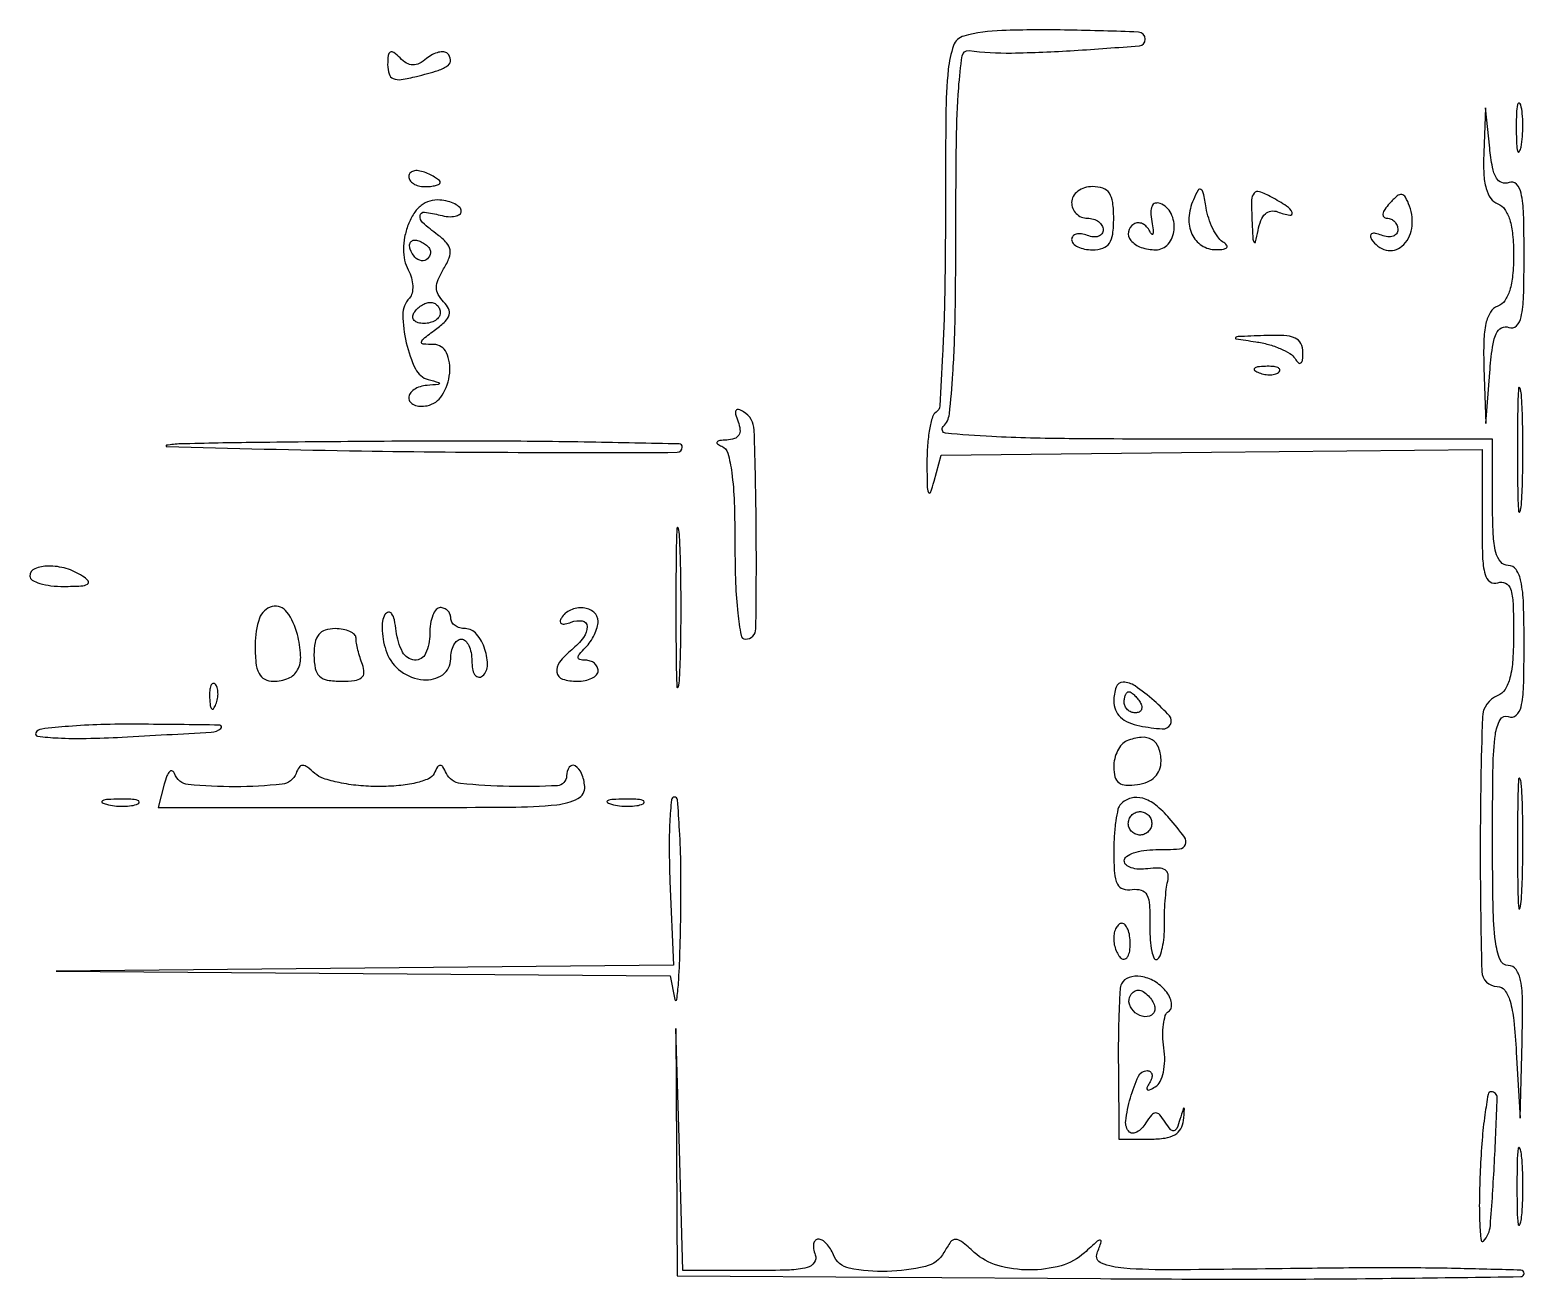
# Model space of a CAD drawing. Extents: x 5 to 685, y 29 to 263.
# Drawn here: x 188 to 330, y 35.2 to 153.9 of the extents above; entities that cross this region are included whole.
import ezdxf

# ---------------------------------------------------------------- set-up
doc = ezdxf.new("R2010")
doc.units = 0
doc.header["$MEASUREMENT"] = 0

msp = doc.modelspace()

# ---------------------------------------------------------------- linework, layer by layer
for points in [[(276.75, 153.310674, 0.251697), (275.774373, 152.404039, 0.05782), (275.281773, 150.130561, 0.022159), (275.047485, 145.75987, 0.002311), (275, 135.485693, -0.004751), (274.936367, 128.788785, -0.007548), (274.740935, 123.059673, -0.00265), (274.474152, 118.169013, -0.244035), (274.118077, 117.572975, 0.186593), (273.775063, 117.120148, 0.025101), (273.498751, 115.93549, 0.026175), (273.307972, 114.436776, 0.019276), (273.248181, 112.763958, 0.004283), (273.27297, 110.586917, 0.086788), (273.399233, 109.941168, 0.693998), (273.592845, 109.942875, 0.022206), (273.92473, 111), (274.589251, 113.5), (300.294626, 113.766882), (326, 114.033765), (326, 107.409894, 0.007372), (326.052526, 103.847682, 0.053454), (326.284889, 102.153389, 0.179895), (326.762386, 101.454058, 0.250591), (327.5, 101.361626, -0.207328), (328.22957, 101.330633, -0.206815), (328.706898, 100.777086, -0.066261), (328.944781, 99.402721, -0.009765), (329, 96.575604, -0.015541), (328.921067, 94.036742, -0.046359), (328.653219, 92.320444, -0.074592), (328.190744, 91.215427, -0.166285), (327.5, 90.638374, 0.30181), (326.035505, 88.578981, 0.00755), (325.832314, 76.503684, 0.007194), (325.985228, 64.427897, 0.406313), (327.452283, 63, -0.239299), (328.155344, 62.643076, -0.087667), (328.661063, 61.61299, -0.044784), (329.018233, 59.775486, -0.011433), (329.259603, 56.75), (329.614641, 50.5), (329.80732, 57.75, 0.0076), (329.850683, 61.563624, 0.043671), (329.667016, 63.57378, 0.107876), (329.234344, 64.616501, 0.245393), (328.5, 65, -0.309495), (327.71721, 65.535869, -0.061816), (327.280974, 67.267831, -0.026796), (327.052935, 70.534827, -0.004027), (327, 77.106989, -0.003537), (327.047762, 83.859426, -0.02881), (327.269088, 86.938821, -0.091606), (327.724689, 88.351124, -0.377102), (328.5, 88.638374, 0.276541), (329.243081, 88.768369, 0.162339), (329.719057, 89.569413, 0.047278), (329.948713, 91.477452, 0.006325), (330, 95.531385, 0.007705), (329.940144, 99.415452, 0.041871), (329.69979, 101.505231, 0.098717), (329.241237, 102.605109, 0.249757), (328.5, 103, -0.222027), (327.77697, 103.337712, -0.113455), (327.3125, 104.25, -0.050675), (327.064452, 105.964058, -0.010614), (327, 109), (327, 115), (300.3, 115, -0.001842), (286.770797, 115.049837, -0.009915), (279.4125, 115.25, -0.012815), (275.025638, 115.569279, -0.633206), (274.8, 116.2, 0.170179), (275.378276, 117.402428, 0.011631), (275.715406, 121.228705, 0.012163), (275.935706, 126.692764, 0.003993), (276, 134.743837, -0.003148), (276.054607, 143.416183, -0.015009), (276.265678, 148.36687, -0.01828), (276.601975, 151.434802, -0.409359), (277.25, 151.925354, 0.036427), (281.284274, 151.697935, 0.011891), (287.244421, 151.938197, 0.00422), (293.435557, 152.38791, 0.390697), (294, 153, 0.403056), (293.339174, 153.686595, 0.005059), (286.702925, 153.8733, 0.012196), (280.371982, 153.832889, 0.056268)], [(222, 150.591592, 0.074823), (222.133038, 149.707557, 0.225048), (222.53454, 149.269122, 0.135821), (223.298503, 149.179614, 0.023141), (224.74795, 149.472876, 0.012951), (226.79769, 150.044144, 0.084596), (227.748875, 150.523129, 0.26512), (227.977438, 151.038828, 0.172758), (227.690833, 151.642501, 0.175883), (227.344392, 151.804412, 0.081132), (226.841103, 151.767647, 0.065288), (226.26362, 151.54683, 0.049317), (225.700372, 151.166294, -0.05321), (224.997518, 150.699346, -0.126381), (224.39062, 150.558107, -0.131544), (223.806558, 150.728818, -0.059934), (223.176206, 151.223794, 0.034282), (222.584316, 151.739643, 0.293386), (222.25, 151.765627, 0.247651), (222.046464, 151.463, 0.026641)], [(326.168103, 142.218615, 0.021089), (326.17394, 140.224758, 0.055694), (326.395918, 138.816783, 0.085579), (326.833622, 137.883131, 0.149924), (327.5, 137.361626, -0.15232), (328.160003, 136.840106, -0.075263), (328.628932, 135.868144, -0.05212), (328.911838, 134.436725, -0.022749), (329, 132.5, -0.022749), (328.911838, 130.563275, -0.05212), (328.628932, 129.131856, -0.075263), (328.160003, 128.159894, -0.15232), (327.5, 127.638374, 0.163641), (326.807653, 127.066007, 0.083682), (326.375622, 126.010786, 0.049174), (326.168696, 124.341888, 0.014803), (326.180248, 121.781385), (326.360496, 116.5), (326.738496, 121.334637, -0.013261), (326.990307, 123.734457, -0.067813), (327.342491, 125.024614, -0.175432), (327.857416, 125.5782, -0.213311), (328.558248, 125.616022, 0.297151), (329.264139, 125.767417, 0.144848), (329.720133, 126.613847, 0.044974), (329.94737, 128.554462, 0.006669), (330, 132.5, 0.006709), (329.947209, 136.434367, 0.044671), (329.720278, 138.379914, 0.142658), (329.266736, 139.232676, 0.299774), (328.565251, 139.386665, -0.178705), (327.881364, 139.377958, -0.182146), (327.362528, 139.816109, -0.082475), (326.993365, 140.844669, -0.019188), (326.733354, 142.66805), (326.336206, 146.5)], [(329.252183, 144.5, 0.008901), (329.284834, 143.071102, 0.053901), (329.394187, 142.339362, 0.67161), (329.54341, 142.319562, 0.082665), (329.707261, 142.761659, 0.028254), (329.840609, 143.754739, 0.020511), (329.880728, 144.869594, 0.020826), (329.830983, 145.934218, 0.041951), (329.68708, 146.761659, 0.285845), (329.523779, 146.916221, 0.417468), (329.37161, 146.814362, 0.038992), (329.273069, 145.938425, 0.009782)], [(224, 139.968615, 0.152681), (224.115494, 139.599211, 0.098158), (224.440625, 139.284531, 0.08088), (224.926468, 139.07223, 0.062722), (225.5, 139, 0.024748), (226.074824, 139.028469, 0.039339), (226.559375, 139.115447, 0.046727), (226.903916, 139.241071, 0.289661), (227, 139.393011, 0.222225), (226.912889, 139.579329, 0.030693), (226.559375, 139.839659, 0.030395), (226.074558, 140.112506, 0.02136), (225.5, 140.361626, 0.055937), (224.925634, 140.511135, 0.100118), (224.440625, 140.483616, 0.147206), (224.122486, 140.289193, 0.184534)], [(287, 137.5, 0.099038), (287.114514, 136.927543, 0.097945), (287.440625, 136.440625, 0.097945), (287.927543, 136.114514, 0.099038), (288.5, 136, -0.072144), (289.073208, 135.91686, -0.087143), (289.559375, 135.674822, -0.100435), (289.884389, 135.315153, -0.134459), (290, 134.893011, -0.158089), (289.878743, 134.519085, -0.151946), (289.559375, 134.280284, -0.112257), (289.073899, 134.22328, -0.06502), (288.5, 134.361626, 0.055937), (287.925634, 134.511135, 0.100118), (287.440625, 134.483616, 0.147206), (287.122486, 134.289193, 0.184534), (287, 133.968615, 0.196096), (287.150917, 133.598609, 0.086521), (287.5875, 133.284531, 0.06642), (288.234506, 133.07129, 0.046464), (289, 133, 0.081208), (289.975317, 133.159458, 0.166173), (290.583333, 133.625, 0.116834), (290.907747, 134.499083, 0.030703), (291, 136, 0.030703), (290.907747, 137.500917, 0.116834), (290.583333, 138.375, 0.166173), (289.975317, 138.840542, 0.081208), (289, 139, 0.072314), (288.230589, 138.888136, 0.08892), (287.583333, 138.5625, 0.10214), (287.153209, 138.075754, 0.130775)], [(298.568952, 137.75, 0.089946), (298.14713, 136.035716, 0.122623), (298.434319, 134.476685, 0.144736), (299.361063, 133.406457, 0.145577), (300.718615, 133.015313, 0.025917), (301.439099, 133.058896, 0.191848), (301.736512, 133.218041, 0.38088), (301.730118, 133.450876, 0.06175), (301.350815, 133.765313, -0.10011), (300.879523, 134.220831, -0.037511), (300.414397, 135.018561, -0.03531), (300.02416, 135.989118, -0.035856), (299.776756, 137, 0.008672), (299.51256, 138.406434, 0.205856), (299.286995, 138.729812, 0.429723), (299.022154, 138.660481, 0.02059)], [(304.136182, 135.785184, 0.003808), (304.218618, 134.105735, 0.122374), (304.338983, 133.716903, 0.671495), (304.483623, 133.739594, 0.011045), (304.715752, 134.826455, -0.046117), (304.994774, 135.794973, -0.109268), (305.410216, 136.414996, -0.155027), (305.946331, 136.677404, -0.129208), (306.57957, 136.60784, 0.042964), (307.730846, 136.276121, 0.59941), (307.945316, 136.538383, 0.15109), (307.434333, 137.151987, 0.021276), (306, 138, 0.035532), (304.84792, 138.514988, 0.31498), (304.339037, 138.379091, 0.174851), (304.102699, 137.738314, 0.012145)], [(317.210573, 137.396014, 0.035053), (316.764779, 136.839809, 0.107504), (316.581585, 136.395895, 0.246516), (316.668754, 136.12016, 0.197824), (316.960573, 136, -0.105661), (317.357165, 135.915245, -0.09927), (317.694668, 135.674822, -0.096255), (317.920898, 135.315588, -0.092788), (318, 134.893011, -0.164546), (317.874153, 134.520959, -0.151163), (317.544118, 134.286139, -0.10915), (317.041968, 134.235294, -0.062551), (316.448062, 134.381557, 0.036408), (315.868281, 134.556862, 0.155351), (315.512472, 134.525685, 0.32948), (315.393111, 134.325929, 0.1144), (315.507079, 133.988546, 0.194088), (316.883026, 132.977265, 0.247311), (318.391861, 133.337699, 0.174742), (319.321257, 135.017219, 0.129517), (319.111614, 137.146014, 0.032702), (318.73039, 137.997063, 0.242999), (318.37753, 138.24238, 0.216085), (317.943318, 138.1105, 0.026149)], [(223.952825, 135.375919, 0.041143), (223.613573, 134.200922, 0.049765), (223.499731, 133.059342, 0.054121), (223.614269, 132.004812, 0.068876), (223.953053, 131.087721, -0.054144), (224.25477, 130.339312, -0.058829), (224.377854, 129.564343, -0.06648), (224.314168, 128.879887, -0.132552), (224.060452, 128.403196, 0.193093), (223.448713, 126.831521, 0.054498), (223.767337, 124.171027, 0.054606), (224.642511, 121.674617, 0.219623), (225.855726, 120.668965, -0.003716), (226.846751, 120.3977, -0.389333), (226.914978, 120.287322, -0.337548), (226.8103, 120.193494, -0.003383), (225.75, 120.116001, 0.058744), (225.080768, 119.991771, 0.07414), (224.514062, 119.718786, 0.089648), (224.133207, 119.345224, 0.155292), (224, 118.926676, 0.175672), (224.138533, 118.54455, 0.119171), (224.514062, 118.266129, 0.089057), (225.080442, 118.137624, 0.058286), (225.75, 118.185226, 0.211852), (227.181914, 119.175287, 0.110748), (227.893395, 121.267996, 0.133011), (227.584089, 123.217519, 0.295415), (226.375293, 124, -0.017651), (225.370549, 124.035481, -0.430962), (225.211267, 124.229902, -0.197697), (225.391869, 124.546943, -0.006704), (226.55887, 125.432679, 0.032485), (227.468323, 126.199891, 0.131404), (227.840342, 126.815235, 0.187394), (227.788285, 127.405065, 0.080066), (227.32167, 128.06101, -0.069515), (226.81457, 128.743101, -0.125779), (226.643339, 129.41301, -0.101742), (226.801293, 130.181221, -0.035506), (227.32167, 131.189234, 0.040583), (227.853786, 132.246146, 0.141015), (227.933237, 132.999249, 0.145834), (227.59982, 133.664337, 0.04448), (226.75, 134.421147, -0.022251), (225.325341, 135.580692, -0.248996), (225.079486, 136.243764, -0.409717), (225.503018, 136.572529, -0.034553), (227, 136.289749, 0.040844), (227.766327, 136.15494, 0.070277), (228.4125, 136.185871, 0.106324), (228.842523, 136.367686, 0.244435), (229, 136.670564, 0.20156), (228.84985, 137.027903, 0.074682), (228.398684, 137.354188, 0.058759), (227.736565, 137.603154, 0.041797), (226.952967, 137.72859, 0.089462), (226.008126, 137.630674, 0.096122), (225.183259, 137.208169, 0.083992), (224.495316, 136.451988, 0.051864)], [(294.624273, 135.675182, -0.012759), (294.746209, 134.89691, -0.085894), (294.730071, 134.507977, -0.607061), (294.614933, 134.476512, -0.075911), (294.425678, 134.756231, 0.078082), (294.127595, 135.192725, 0.099436), (293.730949, 135.474441, 0.113904), (293.299414, 135.558561, 0.13055), (292.898278, 135.437132, 0.21047), (292.40156, 134.714711, 0.228441), (292.621179, 133.894831, 0.133846), (293.606156, 133.229915, 0.082104), (294.996868, 133, 0.220343), (296.170418, 133.543557, 0.154045), (296.743629, 134.90845, 0.140534), (296.451394, 136.450191, 0.186577), (295.402345, 137.3991, 0.160124), (294.946218, 137.421402, 0.22313), (294.640285, 137.159633, 0.115892), (294.525701, 136.573981, 0.035862)], [(226.075, 132.725, -0.175736), (225.786965, 132.130242, -0.239194), (225.227257, 131.955686, -0.167686), (224.586752, 132.305209, -0.104687), (224.15, 133.05, -0.089632), (224.088424, 133.477775, -0.189618), (224.22, 133.78, -0.189618), (224.522225, 133.911576, -0.089632), (224.95, 133.85, -0.053161), (225.403407, 133.64317, -0.062883), (225.775469, 133.354531, -0.073742), (226.014704, 133.031991, -0.149613)], [(227, 127, -0.153634), (226.879982, 126.618621, -0.097988), (226.542039, 126.29375, -0.080552), (226.037096, 126.074545, -0.062283), (225.440983, 126, -0.066118), (224.889346, 126.073267, -0.138808), (224.521475, 126.29375, -0.191142), (224.392057, 126.620352, -0.139169), (224.5, 127, -0.06081), (224.806203, 127.382515, -0.051032), (225.2129, 127.70625, -0.053229), (225.653442, 127.926698, -0.089642), (226.059017, 128, -0.105429), (226.418051, 127.923444, -0.099231), (226.723586, 127.70625, -0.096318), (226.928382, 127.381732, -0.092995)], [(304.49675, 124.259935, -0.031255), (305.698003, 124.0059, -0.033488), (306.829974, 123.608221, -0.035596), (307.745539, 123.136258, -0.114751), (308.231437, 122.659767, 0.055173), (308.55242, 122.260314, 0.378775), (308.78398, 122.246519, 0.201813), (308.942066, 122.530556, 0.025217), (308.984687, 123.25, 0.119993), (308.786503, 124.096069, 0.176051), (308.234498, 124.613757, 0.092176), (307.170094, 124.852858, 0.019269), (305.25, 124.850168, 0.001034), (302.835031, 124.748673, 0.156401), (302.578802, 124.653874, 0.656252), (302.607132, 124.545356, 0.001999)], [(304.8125, 121.316886, 0.051402), (305.359369, 121.160852, 0.05415), (305.916927, 121.123424, 0.060344), (306.402231, 121.202593, 0.126455), (306.729167, 121.395833, 0.296942), (306.77538, 121.614691, 0.208169), (306.592839, 121.799335, 0.077125), (306.112848, 121.910055, 0.028489), (305.416667, 121.921053, 0.018894), (304.670344, 121.862007, 0.168741), (304.37858, 121.720685, 0.470617), (304.395823, 121.538436, 0.054073)], [(329.369965, 114, 0.002911), (329.391883, 110.235377, 0.014551), (329.477852, 108.126562, 0.813012), (329.603678, 108.109382, 0.067956), (329.737242, 108.75, 0.01099), (329.851729, 111.140095, 0.006471), (329.888744, 114, 0.006471), (329.851729, 116.859905, 0.01099), (329.737242, 119.25, 0.067956), (329.603678, 119.890618, 0.813012), (329.477852, 119.873438, 0.014551), (329.391883, 117.764623, 0.002911)], [(255.298676, 116.664045, -0.062674), (255.483444, 115.912998, -0.169287), (255.365597, 115.384399, -0.175851), (254.949549, 115.0562, -0.068571), (254.218615, 114.921053, 0.020409), (253.552987, 114.863186, 0.194003), (253.30858, 114.726226, 0.445326), (253.336983, 114.551497, 0.047085), (253.75, 114.337719, -0.236055), (254.331667, 113.679382, -0.032039), (254.700812, 111.819848, -0.024717), (254.932126, 109.021966, -0.008266), (255, 104.916667, 0.00927), (255.066807, 101.313747, 0.018653), (255.278037, 98.479167, 0.014681), (255.579768, 96.354097, 0.36514), (256, 96, 0.410098), (256.995709, 96.981795, 0.005485), (257.025122, 106.458641, 0.006277), (256.83284, 115.874159, 0.251152), (255.830061, 117.605028, 0.059284), (255.347692, 117.829264, 0.357523), (255.108364, 117.736436, 0.196415), (255.063986, 117.386586, 0.026179)], [(201, 114.293739, 0.002508), (219.523698, 113.890088, 0.00397), (235.401665, 113.749843, 0.000616), (249.507253, 113.754636, 0.414186), (250.001108, 114.25, 0.407772), (249.70265, 114.554211, 0.000625), (241.261263, 114.7173, 0.00394), (231.657692, 114.815159, 0.002362), (220.25, 114.787618, 0.00108), (209.451892, 114.687212, 0.003548), (202.323437, 114.554934, 0.036751), (200.990606, 114.42239, 0.904963)], [(249.391721, 99, 0.002155), (249.412586, 94.159367, 0.01079), (249.494483, 91.448437, 0.855935), (249.614416, 91.436022, 0.051624), (249.74155, 92.25, 0.008153), (249.850608, 95.322899, 0.004793), (249.885855, 99, 0.004793), (249.850608, 102.677101, 0.008153), (249.74155, 105.75, 0.051624), (249.614416, 106.563978, 0.855935), (249.494483, 106.551563, 0.01079), (249.412586, 103.840633, 0.002155)], [(188, 102, 0.267845), (188.221545, 101.616101, 0.057513), (188.954688, 101.298248, 0.045617), (190.004802, 101.082078, 0.029148), (191.25, 101.015313, 0.010814), (192.856389, 101.057632, 0.116665), (193.47668, 101.236165, 0.473162), (193.529794, 101.537668, 0.07201), (193, 102, 0.072084), (191.452169, 102.70952, 0.071596), (189.76294, 102.95265, 0.097179), (188.469611, 102.698883, 0.304766)], [(209.4, 95.5, 0.023727), (209.481823, 93.776695, 0.091931), (209.774356, 92.75259, 0.158619), (210.314721, 92.202191, 0.120574), (211.140983, 92, 0.09713), (212.580347, 92.282273, 0.179428), (213.447228, 93.07761, 0.134328), (213.732974, 94.443156, 0.046314), (213.422186, 96.454011, 0.095808), (212.431152, 98.575943, 0.302695), (211.031133, 99.094893, 0.257489), (209.814592, 97.990951, 0.082651)], [(221.742846, 98.333916, 0.113695), (221.517046, 97.714326, 0.043038), (221.482726, 96.788063, 0.039837), (221.618803, 95.735932, 0.038787), (221.92057, 94.708916, 0.14552), (223.267204, 92.946057, 0.134222), (225.401921, 92.136194, 0.180805), (227.228037, 92.625875, 0.242349), (228, 94.125, -0.051363), (228.073893, 94.842428, -0.071292), (228.29375, 95.449219, -0.091341), (228.618311, 95.857096, -0.181063), (229, 96, -0.195654), (229.381985, 95.844577, -0.086673), (229.70625, 95.395164, -0.066561), (229.926392, 94.729059, -0.0466), (230, 93.940983, 0.042935), (230.064536, 93.190807, 0.093288), (230.266173, 92.651306, 0.171247), (230.563729, 92.406779, 0.229469), (230.90612, 92.441979, 0.248004), (231.47611, 93.412517, 0.092071), (231.250069, 95.030591, 0.089676), (230.449771, 96.49102, 0.22641), (229.383369, 97, -0.070596), (228.854683, 97.07502, -0.086212), (228.406365, 97.29375, -0.100221), (228.106634, 97.618661, -0.137184), (228, 98, 0.099038), (227.923658, 98.381638, 0.097945), (227.70625, 98.70625, 0.097945), (227.381638, 98.923658, 0.099038), (227, 99, 0.226478), (226.617064, 98.817169, 0.074992), (226.29375, 98.265625, 0.057076), (226.073116, 97.457356, 0.038131), (226, 96.5, -0.104181), (225.60762, 94.637274, -0.318657), (224.559288, 94.010864, -0.260606), (223.413569, 94.775066, -0.089772), (222.816422, 96.75, 0.023762), (222.639903, 97.829583, 0.096822), (222.380542, 98.438563, 0.306951), (222.071842, 98.561676, 0.197183)], [(238.507079, 98.011454, 0.1144), (238.393111, 97.674071, 0.32948), (238.512472, 97.474315, 0.155351), (238.868281, 97.443138, 0.036408), (239.448062, 97.618443, -0.131948), (240.49954, 97.728221, -0.362936), (240.954079, 97.205917, -0.168781), (240.615515, 96.165404, -0.057334), (239.5, 95, 0.051039), (238.326764, 93.804698, 0.212944), (238.078793, 92.85137, 0.281199), (238.630979, 92.213329, 0.077446), (240, 92, 0.048028), (240.765418, 92.073693, 0.068025), (241.4125, 92.29375, 0.088204), (241.848523, 92.618118, 0.191087), (242, 93, 0.119248), (241.907722, 93.381414, 0.100665), (241.6475, 93.70625, 0.092192), (241.25832, 93.924388, 0.081935), (240.8, 94, -0.051663), (240.257401, 94.056215, -0.354955), (240.1, 94.25, -0.180052), (240.222304, 94.578624, -0.018208), (240.8, 95.2, 0.047088), (241.259276, 95.75501, 0.037433), (241.6475, 96.429375, 0.038655), (241.913724, 97.115258, 0.073375), (242, 97.7, 0.223898), (241.598267, 98.552161, 0.151341), (240.587669, 98.966786, 0.126654), (239.375825, 98.767445, 0.151704)], [(215, 94.5, 0.045884), (215.117938, 93.217523, 0.157006), (215.510699, 92.48974, 0.1509), (216.265425, 92.111183, 0.041367), (217.606989, 92, 0.028926), (218.861708, 92.072648, 0.139263), (219.516074, 92.343479, 0.231224), (219.749196, 92.829584, 0.090021), (219.606989, 93.581787, -0.016969), (219.374624, 94.254744, -0.015089), (219.178303, 94.96865, -0.015326), (219.040803, 95.621647, -0.04425), (219, 96.081787, 0.20455), (218.850156, 96.43274, 0.083526), (218.4125, 96.730275, 0.063754), (217.765613, 96.932556, 0.043961), (217, 97, 0.07578), (216.064742, 96.857434, 0.149477), (215.45, 96.4375, 0.124434), (215.106468, 95.682766, 0.044917)], [(205.078947, 90.416667, 0.018894), (205.137993, 89.670344, 0.168741), (205.279315, 89.37858, 0.470617), (205.461564, 89.395823, 0.054073), (205.683114, 89.8125, 0.051402), (205.839148, 90.359369, 0.05415), (205.876576, 90.916927, 0.060344), (205.797407, 91.402231, 0.126455), (205.604167, 91.729167, 0.296942), (205.385309, 91.77538, 0.208169), (205.200665, 91.592839, 0.077125), (205.089945, 91.112848, 0.028489)], [(291, 90.116577, 0.099659), (291.167134, 89.286372, 0.103575), (291.641562, 88.598432, 0.088741), (292.421217, 88.083575, 0.054486), (293.476498, 87.759742, 0.029068), (295.618429, 87.478047, 0.289805), (296.380477, 87.885993, 0.32073), (296.294155, 88.700426, 0.032517), (294.828802, 90.148479, 0.026067), (293.022276, 91.55728, 0.155878), (291.896481, 91.906685, 0.313023), (291.232957, 91.437925, 0.087477)], [(293.5, 90, -0.082592), (293.656512, 89.6179, -0.161196), (293.6254, 89.29375, -0.182303), (293.413961, 89.078288, -0.108972), (293.059017, 89, -0.093332), (292.654762, 89.076123, -0.09642), (292.311086, 89.29375, -0.099167), (292.081062, 89.618444, -0.105053), (292, 90, -0.042167), (292.032345, 90.382849, -0.061769), (292.129539, 90.70625, -0.081139), (292.272352, 90.92554, -0.210953), (292.440983, 91, -0.151918), (292.65171, 90.934461, -0.038439), (292.933975, 90.70625, -0.035638), (293.231006, 90.382774, -0.029505)], [(188.568768, 87.111269, 0.550076), (188.733535, 86.772108, 0.015453), (190.681994, 86.612248, 0.017515), (193.361696, 86.569552, 0.008685), (196.759751, 86.693515, 0.001039), (205.241009, 87.168205, 0.154221), (206.146651, 87.513254, 0.705465), (206.037587, 87.833733, 0.001354), (198.309017, 87.921053, 0.009082), (194.747015, 87.886951, 0.013804), (191.656538, 87.715745, 0.008372), (189.119822, 87.462017, 0.229083)], [(292.25, 86.333333, 0.117609), (291.771602, 85.995651, 0.064123), (291.367188, 85.396757, 0.058401), (291.093053, 84.643879, 0.058197), (291, 83.847116, 0.064565), (291.120833, 82.915264, 0.17046), (291.492981, 82.366098, 0.149518), (292.165412, 82.127695, 0.046272), (293.25, 82.180449, 0.063228), (294.204745, 82.441978, 0.097475), (294.914841, 82.915363, 0.107317), (295.348235, 83.58464, 0.090455), (295.5, 84.416667, 0.086398), (295.280181, 85.679298, 0.17506), (294.645652, 86.446009, 0.160064), (293.619974, 86.67043, 0.069732)], [(200.768883, 82.22421), (200.187239, 80), (220.531471, 80, 0.001483), (233.61432, 80.038795, 0.023201), (238.080961, 80.272726, 0.092937), (240.080805, 80.856594, 0.302932), (240.725047, 82, 0.077251), (240.436957, 83.233834, 0.166993), (239.806271, 83.960933, 0.395299), (239.253249, 83.832881, 0.148672), (239, 83, -0.397849), (238.129998, 82.079681, -0.019525), (233.55523, 82.001214, -0.0202), (228.933251, 82.289485, -0.263744), (227.583333, 83.25, 0.029131), (227.255505, 83.85747, 0.260055), (227, 84, 0.260055), (226.744495, 83.85747, 0.029131), (226.416667, 83.25, -0.185519), (225.888462, 82.740574, -0.04223), (224.685347, 82.347173, -0.035974), (223.059783, 82.085341, -0.021949), (221.116667, 82, -0.024147), (219.213834, 82.091949, -0.026869), (217.396302, 82.367188, -0.027622), (215.889652, 82.766776, -0.110902), (215.075, 83.25, 0.026382), (214.3676, 83.850113, 0.164145), (213.923333, 84, 0.247772), (213.586056, 83.821933, 0.062037), (213.291667, 83.25, -0.286536), (211.960069, 82.213908, -0.025225), (207.503818, 81.978957, -0.02512), (203.050733, 82.192842, -0.295916), (201.758597, 83.22421, 0.189774), (201.550912, 83.47237, 0.33401), (201.29954, 83.435446, 0.10343), (201.020078, 83.003358, 0.028056)], [(329.374067, 76.5, 0.002694), (329.396772, 72.559407, 0.014736), (329.483275, 70.431038, 0.85479), (329.607002, 70.42035, 0.045022), (329.740078, 71.286513, 0.009604), (329.852369, 73.881008, 0.006105), (329.88816, 76.904699, 0.006131), (329.850643, 79.873938, 0.011299), (329.735976, 82.286513, 0.099936), (329.604415, 82.763171, 0.764402), (329.478685, 82.737288, 0.012902), (329.394767, 80.449157, 0.002807)], [(248.825669, 73.017574), (249.151338, 65.03045), (219.825669, 64.749524), (190.5, 64.468599), (219.680449, 64.2343), (248.860898, 64), (249.294267, 61.75, 0.842849), (249.469915, 61.753538, 0.020777), (249.640337, 63.31875, 0.009556), (249.781536, 66.27079, 0.004004), (249.863818, 70.25, 0.006541), (249.862113, 74.372104, 0.010883), (249.739684, 77.842877, 0.004676), (249.548084, 80.725156, 0.3913), (249.25, 81.002349, 0.389996), (248.961466, 80.738588, 0.008357), (248.815978, 78.65779, 0.014668), (248.754721, 76.079943, 0.008794)], [(291.666667, 80.333333, 0.142122), (291.40645, 79.860438, 0.018755), (291.195833, 78.723581, 0.02053), (291.048757, 77.322956, 0.015894), (291, 75.789497, 0.016872), (291.068367, 73.764, 0.097008), (291.343893, 72.731973, 0.205188), (291.882675, 72.267247, 0.118889), (292.75, 72.206163, -0.112968), (293.613685, 72.155469, -0.209342), (294.142736, 71.713159, -0.10191), (294.402722, 70.730373, -0.0179), (294.440584, 68.80877, 0.018806), (294.470371, 67.424405, 0.037264), (294.616596, 66.336555, 0.057112), (294.842434, 65.660072, 0.448992), (295.123207, 65.576146, 0.168242), (295.40747, 65.924907, 0.034134), (295.633043, 66.702744, 0.032485), (295.780944, 67.68754, 0.025467), (295.816808, 68.767376, -0.012445), (295.825091, 69.923575, -0.010698), (295.890057, 71.137917, -0.010829), (295.996529, 72.237823, -0.030272), (296.134185, 73, 0.10078), (296.159407, 73.657782, 0.214715), (295.883998, 74.073088, 0.13897), (295.272859, 74.252837, 0.037029), (294.25, 74.187142, -0.044738), (293.388427, 74.14511, -0.070386), (292.660937, 74.2784, -0.098531), (292.173879, 74.556095, -0.217378), (292, 74.937142, -0.24557), (292.21319, 75.345037, -0.066872), (292.88125, 75.687785, -0.051517), (293.850877, 75.922547, -0.033663), (295, 76, 0.016212), (297.244362, 76.072792, 0.282668), (297.81571, 76.477075, 0.269227), (297.728694, 77.187035, 0.015041), (296.277759, 78.988569, 0.046525), (294.988614, 80.237899, 0.098558), (293.76028, 80.877772, 0.135786), (292.642901, 80.893244, 0.133108)], [(195.269032, 80.307009, 0.037336), (196.036634, 80.167106, 0.029507), (196.880008, 80.127736, 0.030339), (197.671085, 80.185595, 0.06278), (198.269032, 80.344063, 0.31318), (198.386009, 80.52287, 0.333666), (198.257153, 80.684921, 0.052471), (197.580113, 80.787295, 0.014395), (196.5, 80.805051, 0.012823), (195.431793, 80.764444, 0.080377), (194.900903, 80.643467, 0.597527), (194.883358, 80.48334, 0.087174)], [(243.269032, 80.307009, 0.037336), (244.036634, 80.167106, 0.029507), (244.880008, 80.127736, 0.030339), (245.671085, 80.185595, 0.06278), (246.269032, 80.344063, 0.31318), (246.386009, 80.52287, 0.333666), (246.257153, 80.684921, 0.052471), (245.580113, 80.787295, 0.014395), (244.5, 80.805051, 0.012823), (243.431793, 80.764444, 0.080377), (242.900903, 80.643467, 0.597527), (242.883358, 80.48334, 0.087174)], [(294.447214, 77.91459, -0.099038), (294.151486, 77.597789, -0.097945), (293.755524, 77.417584, -0.097945), (293.320774, 77.401684, -0.099038), (292.91459, 77.552786, -0.099038), (292.597789, 77.848514, -0.097945), (292.417584, 78.244476, -0.097945), (292.401684, 78.679226, -0.099038), (292.552786, 79.08541, -0.099038), (292.848514, 79.402211, -0.097945), (293.244476, 79.582416, -0.097945), (293.679226, 79.598316, -0.099038), (294.08541, 79.447214, -0.099038), (294.402211, 79.151486, -0.097945), (294.582416, 78.755524, -0.097945), (294.598316, 78.320774, -0.099038)], [(291, 67.559017, 0.049465), (291.058236, 66.971796, 0.04742), (291.230804, 66.398678, 0.051141), (291.484489, 65.922412, 0.106803), (291.785714, 65.632436, 0.251349), (292.082567, 65.614282, 0.161426), (292.340625, 65.855415, 0.085489), (292.515602, 66.368544, 0.039538), (292.571429, 67.073419, 0.0389), (292.513946, 67.811155, 0.057994), (292.340625, 68.434067, 0.076248), (292.086501, 68.85855, 0.223398), (291.785714, 69, 0.177669), (291.485859, 68.889977, 0.092326), (291.230804, 68.576711, 0.072414), (291.058116, 68.110336, 0.05256)], [(291.748351, 63.25, 0.100649), (291.603428, 62.699321, 0.004215), (291.505083, 60.664062, 0.007134), (291.442959, 58.236348, 0.004996), (291.439334, 55.5), (291.5, 48.5), (294.486305, 48.5, 0.034565), (295.880496, 48.596495, 0.093743), (296.815515, 48.911697, 0.133557), (297.377191, 49.46471, 0.109532), (297.634517, 50.269603, 0.001519), (297.729474, 51.343414, 0.352277), (297.677347, 51.420891, 0.415138), (297.602645, 51.381445, 0.001627), (297.296935, 50.374455, -0.023375), (296.995124, 49.516429, -0.254102), (296.72154, 49.291479, -0.277238), (296.402319, 49.408152, -0.026813), (295.898723, 50.104853, 0.033087), (295.374308, 50.811522, 0.23081), (294.991475, 50.979075, 0.214211), (294.604369, 50.785754, 0.028575), (294.054373, 50.02896, -0.046262), (293.648176, 49.509642, -0.076073), (293.209381, 49.167182, -0.110352), (292.809832, 49.047498, -0.217491), (292.505705, 49.160962, -0.231569), (292.141741, 50.222575, -0.038125), (292.587226, 52.408478, -0.037624), (293.346177, 54.471799, -0.293821), (294.167425, 55, -0.154058), (294.469035, 54.90481, -0.191499), (294.629194, 54.660863, -0.129291), (294.608799, 54.287811, -0.060524), (294.404508, 53.845492, 0.029079), (294.148024, 53.37086, 0.362308), (294.196507, 53.187058, 0.277317), (294.415345, 53.170249, 0.022303), (294.94161, 53.463913, 0.13959), (295.407692, 53.974527, 0.061063), (295.716554, 54.846357, 0.051695), (295.844158, 55.94911, 0.039428), (295.76285, 57.16245, -0.030015), (295.663173, 58.322469, -0.038854), (295.718631, 59.388753, -0.043108), (295.903158, 60.230539, -0.180747), (296.215289, 60.633056, 0.18352), (296.459284, 60.951219, 0.109939), (296.494098, 61.432435, 0.082055), (296.309115, 62.008876, 0.054669), (295.926114, 62.589028, 0.08694), (294.866522, 63.489924, 0.093842), (293.591047, 63.946923, 0.117501), (292.454414, 63.859208, 0.203202)], [(294.749864, 60.416531, -0.222509), (293.958406, 60.129854, -0.14837), (293.049532, 60.498109, -0.146836), (292.492512, 61.312904, -0.218805), (292.596556, 62.156231, -0.094625), (292.940704, 62.531428, -0.169261), (293.335356, 62.655459, -0.136091), (293.785686, 62.515485, -0.053431), (294.296201, 62.103799, -0.055675), (294.659942, 61.648583, -0.075207), (294.871032, 61.166597, -0.09457), (294.903147, 60.733892, -0.169316)], [(249.45024, 47.251732), (249.5, 35.5), (289.75, 35.238656, 0.001772), (305.183933, 35.193154, 0.002956), (318.176855, 35.277726, 0.000352), (329.695116, 35.42892, 0.409786), (330.000997, 35.738656, 0.406363), (329.704432, 36.044101, 0.001335), (323.943585, 36.191139, 0.005769), (317.286543, 36.266425, 0.003459), (309.378621, 36.209902, -0.001565), (296.70563, 36.071309, -0.02001), (291.957658, 36.224287, -0.074129), (289.845766, 36.697012, -0.41369), (289.420658, 37.653835, 0.008508), (289.814768, 38.735545, 0.504808), (289.712877, 38.883651, 0.191159), (289.434853, 38.783883, 0.003317), (288.214294, 37.693933, -0.116197), (285.994175, 36.468921, -0.069165), (282.987309, 36.061302, -0.069051), (279.977156, 36.489341, -0.114605), (277.746752, 37.729186, 0.014424), (276.542589, 38.757345, 0.171109), (275.972362, 38.958373, 0.239641), (275.503504, 38.719966, 0.029951), (274.868321, 37.729186, -0.209382), (273.101983, 36.392557, -0.053345), (269.457893, 35.922068, -0.053736), (265.874209, 36.229435, -0.258396), (264.361626, 37.5, 0.046632), (264.077603, 38.073834, 0.052856), (263.702003, 38.559375, 0.060245), (263.296202, 38.891862, 0.142471), (262.924396, 39, 0.209945), (262.644659, 38.877126, 0.13955), (262.484956, 38.559375, 0.08982), (262.480468, 38.07468, 0.049166), (262.638374, 37.5, -0.24902), (262.548194, 36.762696, -0.180933), (261.854615, 36.285147, -0.053857), (260.172631, 36.052608, -0.007443), (256.638724, 36), (250.063471, 36), (249.731975, 47.501732), (249.400479, 59.003465)], [(325.829004, 45.545229, 0.007725), (325.748416, 42.733564, 0.015002), (325.786152, 40.487323, 0.014031), (325.907161, 38.873868, 0.647132), (326.145131, 38.795229, 0.167329), (326.791339, 40.283414, 0.006659), (327.179769, 46.273613, 0.004568), (327.439812, 52.417584, 0.423961), (326.876397, 53, 0.364207), (326.578768, 52.750047, 0.008528), (326.27239, 50.810161, 0.014851), (326.006853, 48.403406, 0.00902)], [(329.320074, 44, 0.005179), (329.344207, 41.670434, 0.025693), (329.43855, 40.364062, 0.707215), (329.576315, 40.333801, 0.108536), (329.723396, 40.75, 0.019375), (329.849065, 42.229765, 0.011494), (329.889766, 44, 0.011494), (329.849065, 45.770235, 0.019375), (329.723396, 47.25, 0.108536), (329.576315, 47.666199, 0.707215), (329.43855, 47.635938, 0.025693), (329.344207, 46.329566, 0.005179)]]:
    msp.add_lwpolyline(points, format="xyb", close=True)

doc.saveas('drawing.dxf')
